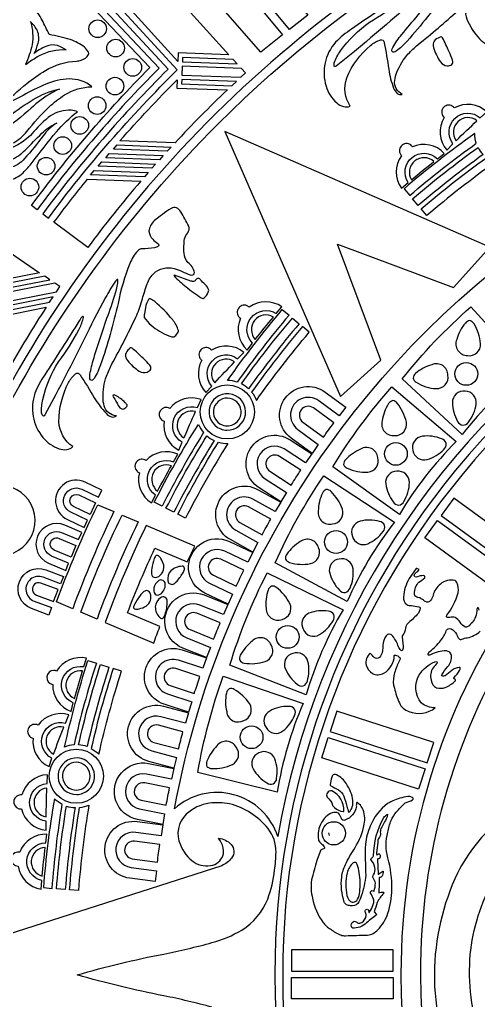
# Model space of a CAD drawing. Extents: x 0.3 to 22.9, y 0.3 to 22.9.
# Drawn here: x 4.14 to 7.4, y 11.4 to 18.38 of the extents above; entities that cross this region are included whole.
import ezdxf

# ---------------------------------------------------------------- set-up
doc = ezdxf.new("R2010")
doc.units = 0
doc.layers.get('0').update_dxf_attribs({"linetype": 'CONTINUOUS'})

msp = doc.modelspace()

# ---------------------------------------------------------------- linework, layer by layer
for points in [[(3.3142, 3.8737, 0.163521), (9.6242, 0.4465, 0.120172), (14.9519, 0.7854, 0.181777), (21.2452, 5.6945, 0.144148), (22.8969, 11.895, 0.188589), (19.6736, 19.5024, 0.185161), (12.301, 22.8811, 0.117209), (7.172, 22.009, 0.205007), (1.0046, 15.597, 0.089875), (0.2744, 11.5899, 0.190376), (3.3142, 3.8737)], [(19.638, 19.4494, 0.185169), (12.3102, 22.8179, 0.117227), (7.2083, 21.9566, 0.205002), (1.0677, 15.5872, 0.090157), (0.3369, 11.5899, 0.189152), (3.351, 3.9258, 0.162934), (9.5961, 0.5149, 0.121048), (14.9333, 0.845, 0.176273), (21.0659, 5.5259, 0.149242), (22.8347, 11.8803, 0.189626), (19.638, 19.4494)], [(3.6952, 4.7136, 0.093155), (6.7418, 2.309, 0.142562), (6.8139, 2.2274, 0.193525), (6.8466, 2.1464, 0.051441), (6.8766, 2.121, 0.066621), (6.8911, 2.0441, 0.260988), (6.9692, 1.9742, 0.057372), (7.0332, 1.9675, 0.084149), (7.0818, 1.8105, 0.191142), (7.2086, 1.6981), (7.076, 1.3986, -0.184586), (1.4291, 7.0046, -0.109103), (0.446, 11.7434, -0.195614), (3.7142, 19.4742, -0.012747), (4.1281, 19.8667), (4.5799, 19.3653, 0.143763), (1.4975, 14.3855, 0.10076), (1.2127, 10.1906, 0.147299), (3.6952, 4.7136)], [(4.5069, 16.4808, 0.161318), (2.9884, 11.2681, 0.187111), (5.4543, 5.5541, 0.057832), (7.006, 4.3047), (7.0393, 4.3576, -0.169929), (3.5297, 8.7462, -0.124473), (3.1497, 12.931, -0.158039), (5.5528, 17.6357, -0.12047), (9.0206, 19.7394), (9.0019, 19.799, 0.166533), (4.5069, 16.4808)], [(5.1966, 18.0246, 0.037416), (4.304, 16.9945), (4.3441, 16.9647, -0.03861), (5.2616, 18.0186), (4.3136, 19.0494), (4.2777, 19.0142), (5.1966, 18.0246)], [(4.2237, 17.0542, -0.035122), (5.066, 18.0351), (4.2063, 18.9432), (4.2419, 18.9788), (5.1314, 18.0301, 0.036236), (4.2638, 17.0244), (4.2237, 17.0542)], [(6.8766, 18.5706, -0.005436), (6.5014, 18.3088, 0.058971), (6.3878, 18.2152, 0.264136), (6.3197, 17.9024, 0.13725), (6.3952, 17.7845, 0.113951), (6.4437, 17.7578, 0.165525), (6.4921, 17.7603, -0.238951), (6.4672, 17.9624, -0.118659), (6.6365, 18.193, -0.101521), (6.7069, 18.2314, -0.239952), (6.7258, 18.2302, -0.11421), (6.734, 18.2119, -0.011731), (6.7651, 18.0228, 0.050359), (6.7999, 17.8897, 0.130915), (6.8264, 17.851, 0.266817), (6.8611, 17.8444, -0.314288), (6.8082, 17.9433, -0.077927), (6.8236, 18.0013, -0.094004), (6.9039, 18.1319, -0.032874), (6.9729, 18.1977, 0.016915), (7.2569, 18.4392, 0.046285)], [(7.1776, 18.5784, -0.026576), (6.896, 18.2225, -0.054251), (6.8189, 18.1521, -0.176255), (6.7962, 18.144, -0.385206), (6.7883, 18.1598, -0.107878), (6.7934, 18.177, -0.0425), (6.8585, 18.2704, -0.013696), (7.095, 18.5443, 0.02372)], [(6.9753, 18.5383, -0.008338), (6.5209, 18.1496), (6.3922, 18.0455, -0.209638), (6.3806, 18.0403, -0.184519), (6.3783, 18.0684, -0.0762), (6.4218, 18.1531, -0.081612), (6.6283, 18.3575, 0.043413), (6.8474, 18.511, 0.052244)], [(7.4925, 18.322, 0.044659), (7.424, 18.4909, 0.076003), (7.4022, 18.5211, 0.404808), (7.3878, 18.5214, 0.087042), (7.3471, 18.4773), (7.3226, 18.4392, 0.084395), (7.312, 18.4145, 0.094892), (7.3379, 18.3462, 0.097093), (7.4238, 18.2266, 0.055058), (7.4477, 18.2087, 0.179944), (7.461, 18.2085, 0.103652), (7.4942, 18.2261, 0.165122), (7.5014, 18.2359, 0.08345), (7.4925, 18.322)], [(4.4996, 18.2335, 0.029978), (4.3504, 18.2696, 0.00686), (4.3002, 18.372, 0.08004), (4.2331, 18.4671, 0.088018)], [(4.3474, 18.1924, 0.108388), (4.2442, 18.1348, 0.035616), (4.2709, 18.2074, 0.167389), (4.2664, 18.2965, 0.077024), (4.218, 18.3615, -0.112241), (4.2282, 18.1969, -0.047483), (4.1821, 18.0561, -0.042335), (4.281, 18.1202, -0.137259), (4.4708, 18.1623), (4.4294, 18.1833, 0.177604), (4.3474, 18.1924)], [(4.0955, 17.5, 0.100693), (4.191, 17.5797, -0.039245), (4.349, 17.7549, -0.043063), (4.4599, 17.8404, -0.140389), (4.6538, 17.8984, 0.179231), (4.4917, 17.9538, 0.090202), (4.3265, 17.917, 0.032359), (4.1647, 17.8373, -0.036867), (4.0132, 17.7643, -0.017127), (4.1903, 17.9212, -0.032566), (4.3229, 18.0132, -0.123093), (4.5452, 18.0816, 0.074223), (4.5783, 18.0883, 0.197384), (4.6296, 18.1268, 0.204826), (4.6295, 18.1456, 0.080146), (4.6002, 18.1795, 0.102683), (4.4996, 18.2335)], [(7.1268, 18.2486, 0.127812), (7.088, 18.2231, 0.23118), (7.085, 18.1773, 0.081399), (7.133, 18.0756, 0.228189), (7.1822, 18.0483, 0.161985), (7.2139, 18.0568, 0.271522), (7.2186, 18.0869, 0.046091), (7.1941, 18.1476, 0.0228), (7.1481, 18.2471, 0.428821), (7.1268, 18.2486)], [(5.2451, 17.5001), (4.8538, 17.5149, -0.016536), (5.2614, 17.9481), (5.2592, 17.8896), (5.6175, 17.876, 0.015198), (5.2451, 17.5001)], [(8.415, 16.3199, 0.204704), (5.9761, 12.5664, 0.541535), (5.2413, 12.7644, -0.109452), (6.3344, 15.3385, -0.194438), (10.4133, 17.9364, 0.543934), (10.6123, 17.2017, 0.105626), (8.415, 16.3199)], [(4.0679, 17.6929, -0.022627), (4.2361, 17.8078, -0.09076), (4.4239, 17.8813, 0.038697), (4.3686, 17.8558, 0.05429), (4.2218, 17.7461, -0.041042), (4.0175, 17.5859, 0.105697)], [(4.0745, 17.3779, 0.098084), (4.1801, 17.4484, -0.004377), (4.2975, 17.5677, -0.093726), (4.4047, 17.6408, 0.105691), (4.3062, 17.5488, -0.026117), (4.1747, 17.3878, -0.159074), (4.0675, 17.3213, -0.073631), (3.9902, 17.3141, 0.084181), (3.964, 17.311, 0.552068), (3.9413, 17.2543, 0.281238), (4.0013, 17.2293, 0.045901), (4.0601, 17.2334, 0.15322), (4.1639, 17.2873, 0.034722), (4.2297, 17.3606, -0.010062), (4.4011, 17.5778, -0.062421), (4.5521, 17.7206, 0.082412), (4.507, 17.7318, 0.163033), (4.3594, 17.6912, 0.060797), (4.2415, 17.5801, -0.19107), (3.9844, 17.4398, -0.2284), (3.9883, 17.4123, 0.091771), (3.975, 17.3652, 0.117033), (4.0745, 17.3779)], [(7.4623, 17.7207, 0.324479), (7.2323, 17.7476, 0.099073), (7.2178, 17.7608, 0.933009), (7.1608, 17.6789, 0.323934), (7.1782, 17.4483), (7.2225, 17.4928, -0.902816), (7.4159, 17.6783), (7.4623, 17.7207)], [(7.3928, 17.6568, 0.870742), (7.245, 17.5151, -0.007133), (7.3928, 17.6568)], [(7.3885, 17.4968, -0.074029), (7.3769, 17.5654, 0.02224), (6.8744, 17.1733), (6.915, 17.1257, -0.021187), (7.3885, 17.4968)], [(6.9031, 17.2173, -0.902816), (7.1112, 17.386), (7.1609, 17.4245, 0.323936), (6.9343, 17.4705, 0.394063), (6.8684, 17.4885, 0.391961), (6.8459, 17.4241, 0.1009), (6.8571, 17.4081, 0.32448), (6.8551, 17.1766), (6.9031, 17.2173)], [(7.4009, 17.4673, 0.070221), (7.4366, 17.416, 0.020903), (6.9759, 17.0543), (6.9353, 17.1019, -0.020919), (7.4009, 17.4673)], [(7.0863, 17.3665, 0.870743), (6.9272, 17.2375, -0.00713), (7.0863, 17.3665)], [(7.5192, 17.3598, 0.022054), (7.0367, 16.9829), (6.9961, 17.0305, -0.021073), (7.46, 17.3942, 0.077048), (7.5192, 17.3598)], [(4.6251, 16.7561), (4.3842, 16.9349, -0.010801), (4.6231, 17.2422), (5.0017, 17.2278, 0.017339), (4.6251, 16.7561)], [(8.1103, 7.1588, 0.180797), (11.8775, 5.9649, 0.210089), (15.9339, 8.0072, 0.187015), (17.2127, 11.8798, 0.210088), (15.1704, 15.9362, 0.187015), (11.2978, 17.215, 0.209947), (7.2414, 15.1727, 0.173766), (5.9552, 11.5899, 0.230574), (8.1103, 7.1588)], [(8.1447, 7.2027, 0.180797), (11.8746, 6.0205, 0.210158), (15.8909, 8.0427, 0.193671), (17.148, 12.019, 0.203487), (15.1349, 15.8932, 0.193671), (11.1586, 17.1503, 0.203277), (7.2844, 15.1372, 0.173766), (6.011, 11.5899, 0.230574), (8.1447, 7.2027)], [(4.5555, 15.8629, -0.11422), (4.57, 15.8492, -0.011731), (4.6712, 15.6864, 0.050357), (4.7543, 15.5767, 0.130913), (4.7935, 15.5512, 0.266826), (4.8281, 15.5583, -0.314284), (4.7414, 15.6294, -0.077927), (4.7335, 15.6889, -0.094001), (4.7577, 15.8403, -0.032875), (4.7963, 15.9275, 0.016915), (4.9661, 16.2593, 0.046284), (5.0089, 16.3764, -0.01161), (5.0426, 16.4846, -0.115588), (5.0916, 16.5686, -0.264303), (5.2382, 16.6064, -0.055378), (5.2953, 16.5856, 0.031172), (5.3539, 16.5613, 0.160634), (5.3724, 16.5611, 0.325669), (5.3827, 16.5776, 0.207741), (5.3372, 16.6486, -0.177594), (5.3091, 16.715, -0.040688), (5.3124, 16.818, -0.097108), (5.3357, 16.8599, 0.243776), (5.3424, 16.9063, 0.033358), (5.2861, 17.0093, 0.133763), (5.255, 17.0375, 0.264949), (5.2176, 17.0338, 0.033553), (5.0977, 16.9442, 0.19179), (5.06, 16.8721, 0.183796), (5.0874, 16.8136, 0.040089), (5.122, 16.7839, -0.195706), (5.1295, 16.7717, -0.302897), (5.1203, 16.7604), (5.0997, 16.754, -0.040829), (5.01, 16.7462, 0.189145), (4.9797, 16.7319, 0.082232), (4.9232, 16.6413, 0.042667), (4.8397, 16.3575, -0.026577), (4.7157, 15.921, -0.05425), (4.6714, 15.8264, -0.176252), (4.6536, 15.8102, -0.385233), (4.6402, 15.8218, -0.107878), (4.6383, 15.8397, -0.0425), (4.6627, 15.9509, -0.013696), (4.7764, 16.2944, 0.023721), (4.8341, 16.481, 0.094216), (4.8391, 16.525, 0.388388), (4.836, 16.5279, 0.160283), (4.8222, 16.5157, 0.028876), (4.7511, 16.3989), (4.6681, 16.243, -0.008336), (4.397, 15.71), (4.318, 15.5646, -0.20962), (4.3093, 15.5554, -0.184513), (4.2963, 15.5804, -0.0762), (4.3042, 15.6754, -0.081612), (4.4167, 15.9432, 0.043415), (4.5604, 16.1689, 0.052242), (4.5921, 16.2494, 0.161258), (4.5927, 16.2652), (4.5892, 16.2659, 0.116784), (4.5645, 16.2351, -0.005435), (4.3181, 15.8497, 0.058972), (4.2489, 15.7197, 0.264132), (4.3058, 15.4047, 0.137249), (4.4206, 15.3247, 0.11396), (4.4756, 15.3185, 0.165521), (4.5194, 15.3394, -0.238953), (4.4191, 15.5165, -0.118656), (4.4872, 15.7944, -0.101522), (4.5376, 15.8568, -0.239979), (4.5555, 15.8629)], [(5.4596, 16.404, 0.090027), (5.4867, 16.4511, 0.126169), (5.4601, 16.4922, -0.028693), (5.4245, 16.5289, 0.3503), (5.4044, 16.5358, 0.070296), (5.3876, 16.5178), (5.3836, 16.5151, -0.132974), (5.3573, 16.5171), (5.2414, 16.558), (5.2372, 16.5575), (5.2386, 16.5532, 0.050172), (5.3243, 16.4763, 0.029904), (5.4319, 16.3981, 0.142575), (5.4463, 16.3923, 0.106231), (5.4596, 16.404)], [(5.2287, 16.2412, 0.044658), (5.1008, 16.371, 0.076013), (5.0691, 16.3905, 0.404789), (5.0556, 16.3853, 0.087053), (5.0349, 16.3289), (5.0269, 16.2844, 0.084394), (5.0265, 16.2575, 0.094892), (5.0766, 16.2043, 0.09708), (5.2018, 16.1267, 0.055067), (5.2306, 16.1193, 0.179934), (5.243, 16.1243, 0.103657), (5.267, 16.1533, 0.165119), (5.2699, 16.165, 0.083451), (5.2287, 16.2412)], [(3.9658, 16.3186), (3.9772, 16.2611), (4.329, 16.3305, 0.015198), (4.0533, 15.8788), (3.6691, 15.803, -0.016538), (3.9658, 16.3186)], [(5.7736, 16.3302, 0.099055), (5.7576, 16.3414, 0.933013), (5.7116, 16.2528, 0.323934), (5.7587, 16.0265), (5.7969, 16.0763, -0.902816), (5.9647, 16.2852), (6.0051, 16.3333, 0.324479), (5.7736, 16.3302)], [(6.8523, 11.5899, 0.255673), (9.0354, 7.6006, 0.169311), (12.0718, 6.8791, 0.222149), (15.5143, 8.9424, 0.175528), (16.2985, 12.0741, 0.222149), (14.2352, 15.5166, 0.175528), (11.1035, 16.3008, 0.221844), (7.661, 14.2375, 0.149992), (6.8523, 11.5899)], [(7.2877, 15.4259), (6.8611, 15.8214, -0.044201), (7.3494, 16.3337), (7.7542, 15.8902, 0.061341), (7.2877, 15.4259)], [(6.0085, 16.314), (6.0563, 16.2737, 0.021187), (5.6874, 15.7985, 0.074029), (5.6188, 15.8097, -0.022241), (6.0085, 16.314)], [(5.717, 15.7862, -0.020919), (6.0802, 16.2535), (6.128, 16.2132, 0.020903), (5.7684, 15.7507, 0.070226), (5.717, 15.7862)], [(5.9446, 16.261, 0.870744), (5.8163, 16.1013, -0.00713), (5.9446, 16.261)], [(5.825, 15.6684, -0.022054), (6.1996, 16.1527), (6.1518, 16.193, 0.021073), (5.7903, 15.7275, -0.077051), (5.825, 15.6684)], [(9.2037, 7.6581, 0.169722), (12.1732, 7.0295, 0.22833), (15.5195, 9.206, 0.169722), (16.1481, 12.1755, 0.22833), (13.9716, 15.5218, 0.169722), (11.0021, 16.1504, 0.227956), (7.6558, 13.9739, 0.136829), (6.9902, 11.5899, 0.262297), (9.2037, 7.6581)], [(7.4193, 16.0708, 0.1099), (7.3724, 16.2132, 0.199718), (7.3427, 16.2352, 0.18867), (7.3104, 16.2174, 0.10513), (7.2493, 16.1014, 0.537076), (7.3259, 15.9869, 0.473757), (7.4193, 16.0708)], [(5.0656, 15.9191, 0.046091), (5.0198, 15.9659, 0.022803), (4.9392, 16.0401, 0.428809), (4.919, 16.0334, 0.127801), (4.8929, 15.995, 0.231183), (4.9076, 15.9515, 0.081392), (4.9909, 15.8759, 0.2282), (5.0467, 15.8695, 0.161976), (5.0728, 15.8895, 0.27154), (5.0656, 15.9191)], [(5.4359, 15.9535, 0.32448), (5.4638, 15.7237), (5.5061, 15.7702, -0.902816), (5.6906, 15.9645), (5.7349, 16.009, 0.323934), (5.5043, 16.0254, 0.394066), (5.4367, 16.0347, 0.391961), (5.4227, 15.9679, 0.100924), (5.4359, 15.9535)], [(5.6685, 15.9419, 0.870741), (5.5274, 15.7934, -0.007134), (5.6685, 15.9419)], [(6.9561, 15.8599, 0.199705), (6.9386, 15.8274, 0.187852), (6.9609, 15.798, 0.137174), (7.1037, 15.7523, 0.473758), (7.1867, 15.8465, 0.537075), (7.0715, 15.922, 0.105137), (6.9561, 15.8599)], [(6.3131, 15.7276), (6.4605, 15.6192), (6.4129, 15.5577), (6.267, 15.665, 1.000003), (6.1181, 15.4624), (6.2641, 15.355), (6.2196, 15.2913), (6.072, 15.3998, -0.999997), (6.3131, 15.7276)], [(6.841, 14.8572), (6.3681, 15.1961, -0.044201), (6.7884, 15.7656), (7.2456, 15.3763, 0.061341), (6.841, 14.8572)], [(4.8207, 15.7042, 0.237195), (4.8054, 15.7057, 0.403896), (4.806, 15.6926, -0.0462), (4.8418, 15.6321, 0.240412), (4.8714, 15.6064, 0.238691), (4.9021, 15.625, 0.200907), (4.9039, 15.6361, 0.086345), (4.8911, 15.6514, 0.078314), (4.8207, 15.7042)], [(5.6539, 15.7107, 0.40279), (5.494, 15.6278, 0.402349), (5.5705, 15.4648, 0.086971), (5.6144, 15.4562, 0.874548), (5.6539, 15.7107)], [(7.3321, 15.5141, 0.133431), (7.387, 15.6414, 0.45187), (7.3086, 15.7333, 0.458479), (7.2185, 15.6529, 0.127864), (7.2557, 15.5193, 0.25733), (7.2922, 15.4918, 0.257319), (7.3321, 15.5141)], [(5.1683, 15.5201, 0.323934), (5.2727, 15.3137), (5.2966, 15.3718, -0.902815), (5.4043, 15.6171), (5.4309, 15.6741, 0.32448), (5.2081, 15.6109, 0.099059), (5.1897, 15.6175, 0.93302), (5.1683, 15.5201)], [(5.5817, 15.494, 0.494771), (5.7152, 15.5762, 0.38232), (5.6375, 15.6826, 0.924559), (5.5817, 15.494)], [(6.375, 15.5076), (6.2298, 15.6144, 0.999995), (6.1553, 15.5131), (6.3006, 15.4062, -0.004848), (6.375, 15.5076)], [(6.8085, 15.4185, 0.492786), (6.8907, 15.5135, 0.109904), (6.8263, 15.6488, 0.199714), (6.7941, 15.667, 0.188669), (6.7642, 15.6452, 0.10513), (6.7182, 15.5226, 0.537074), (6.8085, 15.4185)], [(5.3912, 15.5885, 0.870744), (5.3088, 15.4009, -0.007129), (5.3912, 15.5885)], [(5.4484, 15.439, 0.021188), (5.153, 14.9149), (5.0973, 14.9434, -0.02224), (5.4115, 15.4979, 0.074033), (5.4484, 15.439)], [(5.2365, 14.8723), (5.1808, 14.9007, -0.020919), (5.4712, 15.4165, 0.070223), (5.5238, 15.3828, 0.020903), (5.2365, 14.8723)], [(5.8862, 15.111), (6.0387, 15.013), (5.9982, 14.9466), (5.8441, 15.0456, -0.999999), (6.0641, 15.388), (6.2181, 15.289), (6.1745, 15.2246), (6.0221, 15.3226, 1), (5.8862, 15.111)], [(7.0386, 15.2476, 0.127862), (7.1574, 15.3191, 0.257328), (7.1741, 15.3616, 0.257336), (7.142, 15.3941, 0.133431), (7.0046, 15.413, 0.451872), (6.9371, 15.3129, 0.451878), (7.0386, 15.2476)], [(5.5537, 15.3716, 0.077049), (5.6216, 15.3624, 0.022054), (5.32, 14.8296), (5.2643, 14.8581, -0.021073), (5.5537, 15.3716)], [(5.1069, 14.9949, -0.902815), (5.2346, 15.2305), (5.2658, 15.285, 0.323935), (5.0388, 15.2409, 0.394063), (4.9711, 15.2323, 0.391982), (4.9749, 15.1642, 0.10089), (4.9914, 15.1537, 0.324479), (5.0782, 14.939), (5.1069, 14.9949)], [(6.1397, 15.1722), (5.9881, 15.2697, 0.999995), (5.9201, 15.1639), (6.0719, 15.0664, -0.004847), (6.1397, 15.1722)], [(6.6175, 15.158, 0.473755), (6.6881, 15.2618, 0.537075), (6.5643, 15.3223, 0.094395), (6.4576, 15.2462, 0.199706), (6.4443, 15.2118, 0.187856), (6.4701, 15.1853, 0.121489), (6.6175, 15.158)], [(7.4481, 11.0525, -0.105239), (7.3413, 11.6535, -0.107763), (7.4811, 12.1992, -0.093233), (7.6975, 12.4785, -0.163109), (7.9986, 12.618, -0.180487), (8.358, 12.5254, -0.093235), (8.5846, 12.2875, 0.918874), (9.0241, 12.5222), (8.3351, 14.1245), (9.9441, 14.9545), (10.5174, 13.6021, 0.379055), (10.6371, 13.545, 0.003722), (10.696, 13.571, 0.407703), (10.747, 13.7013), (10.069, 15.3002), (8.0133, 14.2399), (8.7944, 12.4234, 0.021102), (8.7234, 12.5219, 0.083199), (8.4694, 12.7511, 0.184367), (7.9598, 12.8651, 0.137057), (7.5565, 12.6863, 0.104635), (7.2555, 12.3071, 0.109898), (7.09, 11.5911, 0.117347), (7.2555, 10.8752, 0.105311)], [(5.2191, 15.203, 0.870744), (5.1215, 15.0229, -0.007128), (5.2191, 15.203)], [(6.7976, 14.9458, 0.257336), (6.8372, 14.9232, 0.257325), (6.8739, 14.9502, 0.13343), (6.9125, 15.0835, 0.451873), (6.8232, 15.1648, 0.458479), (6.7439, 15.0737, 0.127866), (6.7976, 14.9458)], [(4.5036, 14.8725, -0.999999), (4.5816, 15.0366), (4.6999, 14.9804), (4.7252, 15.0305), (4.6057, 15.0873, 1), (4.4795, 14.8218), (4.599, 14.765), (4.6218, 14.8164), (4.5036, 14.8725)], [(5.9574, 14.514, -0.044201), (6.303, 15.1316), (6.8054, 14.8027, 0.061341), (6.4691, 14.237), (5.9574, 14.514)], [(3.8232, 14.6374, 2.509347), (3.8139, 14.9812, 0.398566), (3.8232, 14.6374)], [(4.5231, 14.9135, -0.999999), (4.5621, 14.9956), (4.6798, 14.9397), (4.6407, 14.8576), (4.5231, 14.9135)], [(5.7992, 14.9654, 1), (5.6768, 14.7458), (5.8351, 14.6575), (5.7989, 14.5887), (5.6389, 14.6779, -1), (5.837, 15.0333), (5.9969, 14.9442), (5.9574, 14.8773), (5.7992, 14.9654)], [(6.4361, 14.8943, 0.10991), (6.3552, 15.0205, 0.199708), (6.321, 15.0345, 0.18867), (6.2941, 15.0092, 0.10513), (6.2638, 14.8817, 0.537076), (6.3664, 14.7898, 0.473757), (6.4361, 14.8943)], [(4.4022, 14.2357, -0.02475), (4.6954, 14.9261), (4.8106, 14.8771, 0.025184), (4.5174, 14.1867), (4.4022, 14.2357)], [(5.7074, 14.8007), (5.8649, 14.7129, -0.004844), (5.926, 14.8228), (5.7686, 14.9105, 0.999997), (5.7074, 14.8007)], [(4.3676, 14.5616, -1), (4.4384, 14.7289), (4.559, 14.6779), (4.5821, 14.7291), (4.4602, 14.7807, 0.999998), (4.3458, 14.5099), (4.4676, 14.4584), (4.4882, 14.5107), (4.3676, 14.5616)], [(4.9834, 14.8036, 0.025818), (4.6902, 14.1133), (4.575, 14.1623, -0.025389), (4.8682, 14.8526), (4.9834, 14.8036)], [(6.7251, 14.7349, 0.257334), (6.7363, 14.7792, 0.257331), (6.7004, 14.8073, 0.133432), (6.5617, 14.8089, 0.451869), (6.5072, 14.7012, 0.458477), (6.6162, 14.649, 0.127866), (6.7251, 14.7349)], [(4.9068, 14.157, -0.017659), (5.1023, 14.6173), (5.3326, 14.5194, -0.004579), (5.3867, 14.6322), (5.0411, 14.7792, 0.026065), (4.7478, 14.0888), (5.0935, 13.9419, -0.004579), (5.1371, 14.0592), (4.9068, 14.157)], [(4.4207, 14.6871), (4.5407, 14.6364), (4.5053, 14.5527), (4.3853, 14.6034, -1.000008), (4.4207, 14.6871)], [(5.4907, 14.3681), (5.6543, 14.29), (5.6225, 14.219), (5.4572, 14.2979, -1), (5.6326, 14.6651), (5.7978, 14.5863), (5.7625, 14.5169), (5.5991, 14.595, 0.999997), (5.4907, 14.3681)], [(6.2096, 14.5074, 0.473758), (6.2666, 14.6192, 0.537075), (6.1362, 14.6637, 0.094384), (6.0399, 14.5749, 0.199715), (6.031, 14.539, 0.18785), (6.06, 14.516, 0.121488), (6.2096, 14.5074)], [(5.1444, 14.5435, 0.089817), (5.1283, 14.5619, 0.296564), (5.1115, 14.5646, 0.112666), (5.0972, 14.5434, 0.064591), (5.0798, 14.4719, 0.085221), (5.0785, 14.4338, 0.354915), (5.1028, 14.4081, 0.229003), (5.1494, 14.436, 0.207977), (5.1649, 14.4959, 0.080498), (5.1444, 14.5435)], [(5.7346, 14.4606), (5.572, 14.5383, 1), (5.5178, 14.4248), (5.6805, 14.3471, -0.004845), (5.7346, 14.4606)], [(6.4148, 14.3194, 0.25733), (6.457, 14.3019, 0.257335), (6.4901, 14.3334, 0.13343), (6.5116, 14.4704, 0.451872), (6.4128, 14.5399, 0.458477), (6.3455, 14.4396, 0.127864), (6.4148, 14.3194)], [(4.2434, 14.2411), (4.366, 14.1949), (4.3475, 14.1419), (4.2236, 14.1885, -0.999999), (4.3273, 14.4636), (4.451, 14.417), (4.4299, 14.3649), (4.3075, 14.4111, 1.000001), (4.2434, 14.2411)], [(5.1946, 14.3851, 0.556418), (5.2379, 14.3646, 0.049373), (5.2594, 14.3831, 0.050124), (5.305, 14.447, 0.120577), (5.3127, 14.4737, 0.44553), (5.2949, 14.4889, 0.174827), (5.2158, 14.4563, 0.250456), (5.1946, 14.3851)], [(5.6355, 13.7857, -0.044201), (5.9009, 14.4418), (6.4405, 14.1784, 0.061341), (6.1778, 13.575), (5.6355, 13.7857)], [(7.4096, 14.1768, 0.129155), (7.4008, 14.1919), (7.3976, 14.1929, 0.258709), (7.3924, 14.1828, -0.049959), (7.383, 14.1282, -0.149553), (7.3273, 14.0595, -0.236524), (7.3114, 14.0563, -0.147174), (7.273, 14.0905, 0.125667), (7.238, 14.1243, 0.128343), (7.2179, 14.1266, -0.039432), (7.1841, 14.1246), (7.1775, 14.1265, -0.293649), (7.1755, 14.1315), (7.1796, 14.1406, 0.087305), (7.26, 14.2995, 0.133047), (7.2508, 14.373, 0.1958), (7.239, 14.3866, 0.249354), (7.1327, 14.362, 0.159286), (7.0809, 14.2827, -0.09601), (7.0645, 14.2471, -0.423795), (7.0198, 14.2405, 0.050788), (6.9891, 14.2632, -0.132484), (6.9577, 14.2726, -0.187658), (6.9483, 14.2934, -0.188114), (6.9805, 14.3765, 0.039774), (7.0215, 14.4062, 0.605988), (7.0111, 14.4226, 0.088483), (6.9711, 14.414, -0.175609), (6.9504, 14.4131, -0.362027), (6.9511, 14.4338, -0.056018), (6.9721, 14.4526, 0.09456), (6.9817, 14.4649), (6.9701, 14.4713, 0.226355), (6.9597, 14.4739), (6.9111, 14.4018, 0.122467), (6.8702, 14.27, 0.267322), (6.8933, 14.2168, 0.126489), (6.9266, 14.2085, -0.045539), (6.9794, 14.2006, -0.311155), (6.9898, 14.1916, -0.159494), (6.9681, 14.1454, -0.029735), (6.8978, 14.0791, 0.112476), (6.8875, 14.0614, -0.052038), (6.8723, 14.0079, 0.162254), (6.8602, 13.9839), (6.8689, 13.9201, -0.139589), (6.8632, 13.8921, -0.583321), (6.851, 13.8916, -0.078827), (6.8342, 13.9167, 0.077387), (6.7954, 13.9904)], [(4.2915, 14.3686, 1.000002), (4.2595, 14.2836), (4.3814, 14.2376), (4.4133, 14.3227), (4.2915, 14.3686)], [(5.1396, 14.2895, 0.270851), (5.1752, 14.3622, 0.599162), (5.1298, 14.3865, 0.201833), (5.0955, 14.3346, 0.241378), (5.1035, 14.2913, 0.36444), (5.1396, 14.2895)], [(4.9895, 14.1861, 0.07539), (5.0393, 14.2059, 0.343711), (5.0691, 14.2969, 0.533557), (5.024, 14.3082, 0.081231), (4.9967, 14.2802, 0.04214), (4.9562, 14.2179, 0.135597), (4.9506, 14.1933, 0.319464), (4.9645, 14.1839, 0.085207), (4.9895, 14.1861)], [(5.3288, 13.9795), (5.4969, 13.9118), (5.4696, 13.839), (5.2997, 13.9073, -1.000002), (5.4517, 14.2848), (5.6215, 14.2165), (5.5907, 14.1451), (5.4227, 14.2127, 0.999999), (5.3288, 13.9795)], [(6.0627, 14.223, 0.109905), (5.9666, 14.3381, 0.199717), (5.931, 14.3477, 0.188669), (5.9075, 14.3192, 0.105131), (5.8934, 14.189, 0.537077), (6.0067, 14.1106, 0.473754), (6.0627, 14.223)], [(5.1364, 14.1232, 0.455081), (5.1602, 14.1219, 0.096789), (5.1746, 14.1461, 0.090713), (5.1897, 14.2379, 0.676936), (5.1423, 14.2643, 0.246166), (5.1046, 14.1996, 0.186466), (5.1364, 14.1232)], [(5.5195, 13.9704, -0.004844), (5.5664, 14.0871), (5.3992, 14.1544, 0.999999), (5.3522, 14.0378), (5.5195, 13.9704)], [(6.198, 14.1541, 0.451875), (6.1575, 14.0403, 0.458484), (6.2721, 14.0023, 0.127861), (6.3694, 14.1011, 0.257331), (6.375, 14.1464, 0.257334), (6.3358, 14.1699, 0.127863), (6.198, 14.1541)], [(6.7954, 13.9904, 0.191245), (6.7695, 14.0062, 0.250405), (6.7472, 13.9948, 0.146667), (6.7241, 13.925, -0.130749), (6.7115, 13.858, -0.275889), (6.6798, 13.8328, -0.153853), (6.6623, 13.8408, -0.044599), (6.634, 13.8714, 0.271895), (6.6046, 13.7857, 0.179325), (6.6501, 13.7261, 0.245976), (6.7299, 13.7284, 0.264488), (6.8048, 13.853, -0.485608), (6.8127, 13.8571, -0.182015), (6.8436, 13.8392, -0.289462), (6.8451, 13.8242), (6.8307, 13.7959, 0.038072), (6.8011, 13.7096, 0.119809), (6.8053, 13.6212, 0.031916), (6.8409, 13.5168, 0.231075), (6.9094, 13.4562, 0.274051), (7.0965, 13.4832, -0.1994), (6.9971, 13.5173, -0.321912), (6.9825, 13.7156, -0.163963), (7.0941, 13.809, -0.267263), (7.1071, 13.8089, -0.341681), (7.11, 13.7997, -0.02761), (7.0812, 13.7672, 0.223737), (7.067, 13.6792, 0.263919), (7.1056, 13.6241, 0.158468), (7.1679, 13.6275, 0.104238), (7.2388, 13.6737, 0.418234), (7.2405, 13.6807), (7.2274, 13.6907, -0.399842), (7.2301, 13.6978, 0.067767), (7.2696, 13.7486, 0.226686), (7.2734, 13.7663, 0.268137), (7.2669, 13.769, 0.140574), (7.214, 13.7479, 0.009435), (7.1674, 13.7105, -0.223901), (7.1435, 13.7102, -0.403658), (7.1426, 13.7161, -0.061826), (7.1855, 13.7752, 0.221494), (7.2115, 13.8545, 0.36102), (7.1753, 13.8863, 0.133036), (7.0628, 13.8592, -0.167275), (7.0493, 13.8559, -0.388606), (7.0452, 13.8619, -0.195728), (7.0582, 13.8836, 0.067779), (7.1345, 13.9593, 0.058836), (7.1745, 14.0297, -0.416393), (7.21, 14.0439, -0.156423), (7.2469, 14.0048, 0.042505), (7.2656, 13.9731, 0.310505), (7.2847, 13.9694, -0.122773), (7.3243, 13.9795, 0.113537), (7.4169, 14.0264, 0.092458)], [(5.8865, 13.8108, 0.473756), (5.929, 13.9289, 0.537075), (5.7941, 13.9567, 0.09439), (5.7097, 13.8565, 0.199709), (5.7053, 13.8198, 0.187852), (5.7369, 13.8006, 0.121487), (5.8865, 13.8108)], [(5.1671, 13.5076, -1), (5.295, 13.8939), (5.4688, 13.8364), (5.4425, 13.7632), (5.2706, 13.8201, 1.000001), (5.1915, 13.5814), (5.3636, 13.5244), (5.3409, 13.4501), (5.1671, 13.5076)], [(4.5966, 13.7748), (4.6156, 13.8347, 0.324481), (4.4029, 13.7432, 0.099062), (4.3838, 13.7474, 0.933014), (4.3752, 13.648, 0.323934), (4.5053, 13.4569), (4.5216, 13.5176, -0.902815), (4.5966, 13.7748)], [(4.6857, 13.7992, 0.021187), (4.5267, 13.219, 0.074027), (4.459, 13.2031, -0.02224), (4.6261, 13.8182), (4.6857, 13.7992)], [(6.1137, 13.65, 0.257334), (6.1577, 13.638, 0.257332), (6.1865, 13.6733, 0.133429), (6.1908, 13.8119, 0.451872), (6.084, 13.8685, 0.458479), (6.0298, 13.7605, 0.127867), (6.1137, 13.65)], [(4.5299, 13.548, -0.00713), (4.5873, 13.7446, 0.870744), (4.5299, 13.548)], [(4.5587, 13.2189, -0.020919), (4.7155, 13.7897), (4.7751, 13.7707, 0.020903), (4.6199, 13.2058, 0.070231), (4.5587, 13.2189)], [(4.8644, 13.7422), (4.8048, 13.7612, 0.021073), (4.649, 13.1928, -0.077049), (4.7036, 13.1514, -0.022054), (4.8644, 13.7422)], [(5.2113, 13.6411), (5.3825, 13.5844, -0.004843), (5.4219, 13.7038), (5.2508, 13.7605, 0.999992), (5.2113, 13.6411)], [(5.4073, 13.0228, -0.044201), (5.5884, 13.707), (6.1568, 13.5133, 0.061341), (5.9718, 12.8818), (5.4073, 13.0228)], [(5.7764, 13.5102, 0.109909), (5.6667, 13.6124, 0.199712), (5.6301, 13.6174, 0.18867), (5.6103, 13.5862, 0.105133), (5.6126, 13.4552, 0.537075), (5.7349, 13.3917, 0.473756), (5.7764, 13.5102)], [(5.0795, 13.1756), (5.2549, 13.1295), (5.2369, 13.0538), (5.0598, 13.1004, -0.999998), (5.1632, 13.494), (5.3403, 13.4474), (5.3186, 13.3727), (5.1435, 13.4188, 0.999999), (5.0795, 13.1756)], [(5.8933, 13.3409, 0.458478), (6.0118, 13.3175, 0.127863), (6.0959, 13.4278, 0.257332), (6.0958, 13.4734, 0.257334), (6.054, 13.4918, 0.133429), (5.9193, 13.4588, 0.451869), (5.8933, 13.3409)], [(4.3488, 13.0643), (4.37, 13.1234, -0.902817), (4.4662, 13.3735), (4.4901, 13.4316, 0.323934), (4.2707, 13.3585, 0.394067), (4.2047, 13.3413, 0.391986), (4.2173, 13.2742, 0.100889), (4.235, 13.2659, 0.324477), (4.3488, 13.0643)], [(4.3809, 13.153, -0.00713), (4.4544, 13.3442, 0.870741), (4.3809, 13.153)], [(5.1275, 13.358, 0.999997), (5.0955, 13.2364), (5.2699, 13.1905, -0.004844), (5.3018, 13.3122), (5.1275, 13.358)], [(5.6532, 13.0791, 0.473758), (5.6806, 13.2017, 0.537074), (5.5433, 13.2123, 0.094393), (5.4721, 13.1023, 0.199702), (5.4724, 13.0654, 0.187852), (5.5061, 13.0503, 0.121488), (5.6532, 13.0791)], [(4.5903, 12.8748, 0.375589), (4.6693, 13.0265, 0.375351), (4.5294, 13.125, 0.40279), (4.4133, 12.9873, 0.402349), (4.5464, 12.8659, 0.086855), (4.5903, 12.8748)], [(5.842, 13.1612, 0.458483), (5.8017, 13.0473, 0.127861), (5.8987, 12.9482, 0.257332), (5.9439, 12.9417, 0.25733), (5.9681, 12.9804, 0.133428), (5.9549, 13.1185, 0.451875), (5.842, 13.1612)], [(4.5456, 12.8972, 0.494782), (4.6375, 13.0243, 0.382319), (4.525, 13.0928, 0.924562), (4.5456, 12.8972)], [(4.9933, 12.7635), (5.1712, 12.7285), (5.158, 12.6519), (4.9783, 12.6872, -1.000001), (5.0568, 13.0865), (5.2364, 13.0512), (5.2195, 12.9753), (5.0418, 13.0102, 0.999999), (4.9933, 12.7635)], [(4.3291, 12.6124), (4.329, 12.6752, -0.902818), (4.3346, 12.9431), (4.3373, 13.0058, 0.324481), (4.1557, 12.8623, 0.099058), (4.1362, 12.8613, 0.933011), (4.1537, 12.7631, 0.323935), (4.3291, 12.6124)], [(6.3772, 13.008, 0.260917), (6.3603, 12.9886, 0.031661), (6.3487, 12.9365, 0.269918), (6.3535, 12.9278, 0.032509), (6.4072, 12.8997, -0.149618), (6.4453, 12.854, -0.032369), (6.4673, 12.7828, 0.049755), (6.4826, 12.7385, 0.228845), (6.5103, 12.8235, 0.11964), (6.4644, 12.9405, 0.141842), (6.3948, 13.0048, 0.192612), (6.3772, 13.008)], [(4.3291, 12.7068, -0.00713), (4.3334, 12.9116, 0.870745), (4.3291, 12.7068)], [(5.0297, 12.9485, 1.000001), (5.0054, 12.8252), (5.1824, 12.7904, -0.004845), (5.2065, 12.9138), (5.0297, 12.9485)], [(4.3868, 12.8357, 0.02224), (4.3087, 12.2031), (4.3711, 12.1981, -0.021188), (4.4434, 12.7954, -0.074022), (4.3868, 12.8357)], [(6.364, 12.7348, 0.195458), (6.2871, 12.6654, 0.190257), (6.2667, 12.5438, 0.229779), (6.2828, 12.5193, -0.099574), (6.3061, 12.4928, -0.454905), (6.3029, 12.4781, 0.041702), (6.2853, 12.473, 0.169846), (6.2765, 12.4592), (6.2531, 12.397, -0.021832), (6.2156, 12.2582, 0.099148), (6.2239, 12.1277, 0.117264), (6.2971, 11.9572, 0.098377), (6.3526, 11.9069, 0.071881), (6.4236, 11.8667, 0.100835), (6.4576, 11.8612, -0.008002), (6.6147, 11.8651, 0.171707), (6.6873, 11.9034, 0.114997), (6.7593, 12.021, 0.071675), (6.7879, 12.1899, 0.068582), (6.7594, 12.4155, -0.130797), (6.759, 12.5973, -0.065039), (6.7828, 12.6817, -0.083525), (6.8192, 12.7405, -0.023116), (6.8832, 12.8069, 0.033113), (6.9339, 12.8272), (6.9398, 12.8332, 0.288647), (6.9389, 12.8399, 0.205468), (6.9159, 12.8505, 0.083812), (6.8577, 12.8423, 0.073635), (6.7577, 12.8006, 0.136567), (6.6337, 12.6412, 0.064592), (6.5994, 12.5128, 0.018852), (6.602, 12.2907, -0.045581), (6.5702, 12.1431, -0.067682), (6.5455, 12.0905, -0.249479), (6.4937, 12.0741, -0.086999), (6.4653, 12.0822, -0.212856), (6.4491, 12.1006, -0.113813), (6.4313, 12.278, -0.088561), (6.4571, 12.3672, -0.036341), (6.5256, 12.4877, 0.092225), (6.5913, 12.6539, 0.160271), (6.5766, 12.771, 0.071115), (6.5483, 12.8046, 0.325611), (6.5381, 12.8081, 0.100334), (6.535, 12.7816, -0.285755), (6.4526, 12.683, -0.452927), (6.4293, 12.694, 0.117171), (6.4073, 12.7331, 0.199292), (6.364, 12.7348)], [(6.4467, 12.7483, 0.305064), (6.3605, 12.8912, 0.421907), (6.3299, 12.8764, 0.309956), (6.3271, 12.8455, -0.144498), (6.3662, 12.7898, 0.094206), (6.3785, 12.7735, 0.164895), (6.4437, 12.7453, 0.501007), (6.4467, 12.7483)], [(4.4731, 12.7833, 0.070221), (4.5347, 12.7723, 0.020903), (4.4646, 12.1907), (4.4023, 12.1957, -0.02092), (4.4731, 12.7833)], [(4.5666, 12.7734, 0.077051), (4.6328, 12.7909, 0.022054), (4.5581, 12.1832), (4.4957, 12.1882, -0.021074), (4.5666, 12.7734)], [(5.5082, 11.3532, 0.018006), (5.1647, 11.4342, -0.020563), (4.5491, 11.5828, -0.02298), (5.1647, 11.7313, 0.018835), (5.5082, 11.8123, 0.073503), (5.7195, 11.902, 0.165883), (5.9046, 12.1225, 0.059593), (5.954, 12.3265, 0.029864), (5.9636, 12.4561, 0.174408), (5.907, 12.6239, 0.162149), (5.6337, 12.799, 0.087752), (5.4895, 12.803, 0.157107), (5.3254, 12.7255, 0.326154), (5.2841, 12.5073)], [(6.717, 12.2836, -0.22961), (6.6983, 12.276, -0.019219), (6.6938, 12.1668, -0.149203), (6.7288, 12.1708, -0.553933), (6.7303, 12.1629, 0.096197), (6.6842, 12.0986, 0.025189), (6.6626, 12.031), (6.6774, 12.0121, -0.380582), (6.6744, 12.0057, 0.029638), (6.5987, 11.9444, -0.109461), (6.5469, 11.9188), (6.5193, 11.915, -0.48661), (6.4986, 11.9362, -0.34846), (6.5206, 11.9646, -0.206387), (6.5422, 11.9534, 0.29316), (6.5743, 11.9563, 0.24337), (6.605, 12.0073, 0.080922), (6.5982, 12.0315, -0.533963), (6.6114, 12.0499, -0.267958), (6.6204, 12.0426), (6.6231, 12.0271, 0.503945), (6.6263, 12.0269, 0.089774), (6.6362, 12.0408, 0.070438), (6.6573, 12.0897, 0.136435), (6.6572, 12.1223, 0.058212), (6.6363, 12.1638, -0.218237), (6.636, 12.1726, -0.23657), (6.6459, 12.1826, -0.393629), (6.6588, 12.1749), (6.662, 12.1801, 0.042335), (6.6713, 12.2345, 0.054614), (6.6547, 12.2734, -0.31218), (6.6564, 12.2948, 0.220535), (6.6672, 12.3472, 0.120637), (6.639, 12.4027, -0.31584), (6.6446, 12.416, 0.198133), (6.6579, 12.4304, -0.12684), (6.7306, 12.7023, -0.076927), (6.7567, 12.7255, -0.109441), (6.7511, 12.7018, -0.013745), (6.7101, 12.623, 0.110189), (6.7059, 12.5881, -0.213482), (6.695, 12.5555, 0.180928), (6.6886, 12.5241), (6.6788, 12.451, 0.223266), (6.6819, 12.436, 0.187883), (6.6933, 12.4429, -0.519077), (6.7036, 12.4347, -0.227868), (6.6994, 12.4102, -0.151327), (6.6903, 12.4073, 0.444148), (6.685, 12.402), (6.6892, 12.3007, 0.734609), (6.6952, 12.2995, -0.056936), (6.7238, 12.321), (6.7253, 12.3193, -0.181891), (6.717, 12.2836)], [(4.966, 12.5961, 0.999999), (4.9331, 12.3468), (5.1128, 12.3231), (5.1044, 12.2458), (4.9229, 12.2697, -1), (4.9762, 12.6732), (5.1576, 12.6492), (5.1455, 12.5724), (4.966, 12.5961)], [(5.2841, 12.5073, 0.155053), (5.3815, 12.3842, 0.214323), (5.5135, 12.3636, 0.282942), (5.5894, 12.4448, 0.149503), (5.5741, 12.5251, 0.041468), (5.5549, 12.5551, -0.174867), (5.6438, 12.5112, -0.369593), (5.6478, 12.4137, -0.119941), (5.5785, 12.3594), (3.1586, 11.5828), (5.5785, 10.8061, -0.162306)], [(4.2979, 12.2544, -0.902815), (4.3257, 12.5209), (4.3337, 12.5832, 0.323935), (4.1409, 12.4556, 0.394064), (4.0816, 12.4218, 0.391994), (4.1112, 12.3603, 0.100879), (4.1305, 12.3569, 0.324481), (4.2928, 12.1918), (4.2979, 12.2544)], [(6.3373, 12.5923, 0.135379), (6.3423, 12.5741)], [(4.3219, 12.4896, 0.870742), (4.3007, 12.2858, -0.007133), (4.3219, 12.4896)], [(5.1365, 12.5102), (4.9578, 12.5338, 0.999992), (4.9413, 12.4091), (5.1201, 12.3855, -0.004847), (5.1365, 12.5102)], [(6.5557, 12.3091, 0.064489), (6.5408, 12.369, 0.530214), (6.5127, 12.38, 0.159533), (6.4698, 12.3085, 0.106836), (6.4685, 12.1463, 0.144866), (6.4888, 12.1084, 0.197303), (6.5113, 12.1, 0.263942), (6.544, 12.1212, 0.091511), (6.5595, 12.174, 0.066123), (6.5557, 12.3091)]]:
    msp.add_lwpolyline(points, format="xyb")
for points in [[(6.189, 18.4079), (6.0593, 18.3055), (5.4501, 19.0395), (5.578, 19.0716), (5.5607, 19.1956), (5.5679, 19.1974), (6.189, 18.4079)], [(5.3061, 19.0033), (5.3829, 19.0226), (6.0102, 18.2668), (5.8557, 18.1449), (5.2387, 18.8499), (5.3245, 18.8715), (5.3061, 19.0033)], [(4.8888, 18.4926), (5.3091, 18.4767), (5.6287, 18.1257), (5.2687, 18.1394), (5.2663, 18.0781), (4.8888, 18.4926)], [(5.2975, 18.0758), (5.6877, 18.061), (5.6582, 18.0934), (5.2987, 18.107), (5.2975, 18.0758)], [(5.7458, 17.9972), (5.7172, 18.0286), (5.2963, 18.0445), (5.294, 17.9821), (5.713, 17.9662), (5.7458, 17.9972)], [(5.2916, 17.9196), (5.6494, 17.906), (5.6815, 17.9361), (5.2928, 17.9508), (5.2916, 17.9196)], [(6.4018, 16.7782), (7.2258, 16.4713), (7.484, 16.7577), (5.5992, 17.5808), (6.4223, 15.696), (6.7087, 15.9542), (6.4018, 16.7782)], [(5.2171, 17.4699), (5.1903, 17.4396), (4.8076, 17.4541), (4.833, 17.4844), (5.2171, 17.4699)], [(5.135, 17.3792), (4.7523, 17.3937), (4.7777, 17.424), (5.1618, 17.4094), (5.135, 17.3792)], [(5.0541, 17.2884), (5.0273, 17.2581), (4.6446, 17.2727), (4.67, 17.303), (5.0541, 17.2884)], [(5.1075, 17.3489), (5.0807, 17.3187), (4.698, 17.3332), (4.7234, 17.3635), (5.1075, 17.3489)], [(3.9288, 16.5064), (3.9406, 16.4461), (3.4777, 16.7625), (3.8903, 16.8439), (4.2822, 16.5761), (3.9288, 16.5064)], [(4.3184, 16.5514), (3.9655, 16.4818), (3.9715, 16.4511), (4.3546, 16.5267), (4.3184, 16.5514)], [(3.9897, 16.3591), (4.4011, 16.4403), (4.4258, 16.478), (4.3908, 16.5019), (3.9776, 16.4204), (3.9897, 16.3591)], [(4.353, 16.3671), (4.3773, 16.4037), (3.9957, 16.3284), (4.0018, 16.2978), (4.353, 16.3671)], [(7.2278, 14.9725), (7.1384, 14.8495), (7.7245, 14.4237), (7.8138, 14.5467), (7.2278, 14.9725)], [(7.0228, 14.6904), (7.1122, 14.8134), (7.6982, 14.3876), (7.6089, 14.2646), (7.0228, 14.6904)], [(6.3494, 13.3141), (7.0384, 13.0902), (7.0854, 13.2348), (6.3964, 13.4587), (6.3494, 13.3141)], [(6.3356, 13.2716), (7.0246, 13.0478), (6.9776, 12.9032), (6.2887, 13.127), (6.3356, 13.2716)], [(6.0736, 11.61), (6.798, 11.61), (6.798, 11.762), (6.0736, 11.762), (6.0736, 11.61)], [(6.798, 11.5653), (6.798, 11.4133), (6.0736, 11.4133), (6.0736, 11.5653), (6.798, 11.5653)]]:
    msp.add_lwpolyline(points)
for centre, radius in [((4.695, 18.3111), 0.0625), ((4.8224, 18.1735), 0.0625), ((4.9445, 18.0362), 0.0625), ((4.8178, 17.9031), 0.0625), ((4.6913, 17.7647), 0.0625), ((4.5675, 17.6237), 0.0625), ((4.4465, 17.4802), 0.0625), ((4.3282, 17.334), 0.0625), ((4.2128, 17.1853), 0.0625), ((7.317, 15.8565), 0.0811), ((5.617, 15.5861), 0.1924), ((6.816, 15.2881), 0.0811), ((6.3903, 14.6613), 0.0811), ((6.0464, 13.9862), 0.0811), ((5.7899, 13.2732), 0.0811), ((4.543, 12.9958), 0.1924), ((6.3746, 12.5895), 0.0829)]:
    msp.add_circle(centre, radius)

doc.saveas('drawing.dxf')
